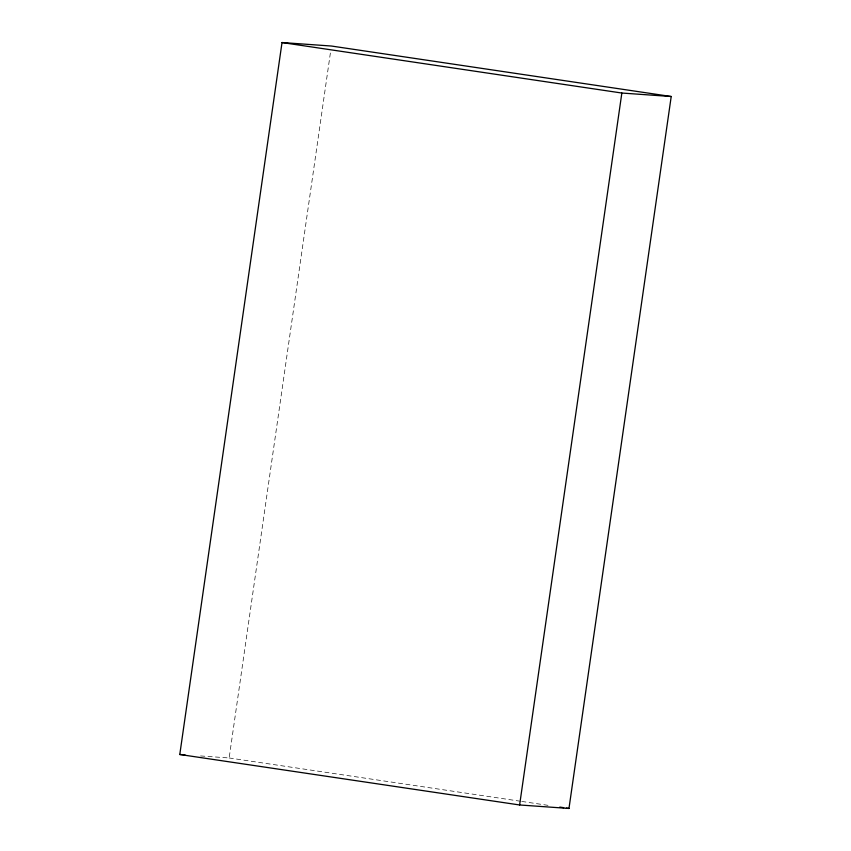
<?xml version="1.0" encoding="UTF-8"?>
<svg xmlns="http://www.w3.org/2000/svg" width="851" height="851" viewBox="0 0 851 851"><rect width="100%" height="100%" fill="white"/><g stroke="black" fill="none" stroke-linecap="round" stroke-linejoin="round"><path stroke-width="0.64" stroke-dasharray="4.25 3.19" d="M200.57 755.943L229.153 757.964L330.624 51.294M229.153 757.964L520.429 801.238M521.748 801.429L547.991 805.333"/><path stroke-width="1.28" d="M179.784 754.486L282.021 42.55L331.379 46.028L671.216 96.514L568.979 808.45L519.621 804.972L179.784 754.486L184.986 754.848M519.621 804.972L621.847 93.036L671.216 96.514M282.021 42.55L621.847 93.036M559.798 807.088L563.734 807.673M566.351 808.056L568.979 808.45"/></g></svg>
